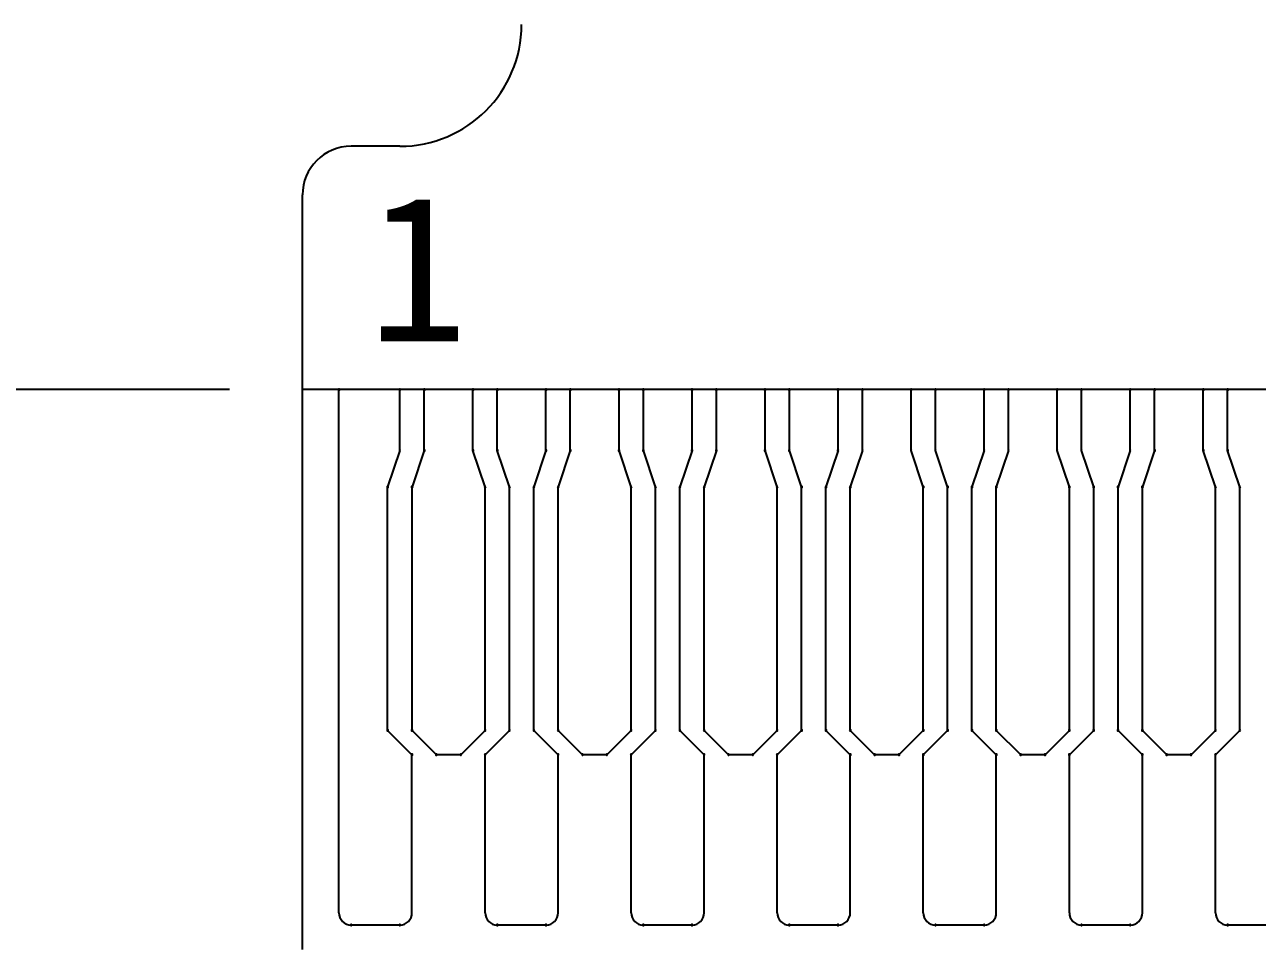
# Model space of a CAD drawing. Header units: millimetres. Extents: x 1040 to 3675, y 249 to 975.
# Drawn here: x 1734.06 to 1739.12, y 327.11 to 330.91 of the extents above; entities that cross this region are included whole.
import ezdxf

# ---------------------------------------------------------------- set-up
doc = ezdxf.new("R2010")
doc.units = ezdxf.units.MM
doc.layers.add('dim', color=3, linetype='Continuous')
doc.layers.add('KeepOutLayer', color=6, linetype='Continuous')
doc.styles.get("Standard").update_dxf_attribs({"font": 'txt', "bigfont": 'gbcbig.shx'})
doc.styles.add('宋体', font='')
doc.styles.get('宋体').set_extended_font_data('SimSun')
doc.dimstyles.new('ISO-25$0', dxfattribs={"dimtxt": 1.5, "dimasz": 1, "dimexe": 1, "dimexo": 0.3, "dimgap": 0.6, "dimtad": 0, "dimdsep": 46, "dimtxsty": 'Standard', "dimcen": 0, "dimadec": 0, "dimazin": 0, "dimtfac": 1, "dimtmove": 0, "dimatfit": 3, "dimfxl": 1, "dimarcsym": 0})

# ---------------------------------------------------------------- blocks, each defined once
blk = doc.blocks.new('*D325')
at = {"color": 0, "lineweight": -2, "transparency": 16777216}
for p, q in [((1738.7946, 332.4129), (1716.6509, 332.4129)), ((1717.6509, 331.4129), (1717.6509, 327.9131)), ((1735.0975, 326.9131), (1716.6509, 326.9131)), ((1717.6509, 326.9131), (1717.6509, 325.4354))]:
    blk.add_line(p, q, dxfattribs=at)
at = {"color": 0, "transparency": 16777216}
for points in [[(1717.4842, 331.4129), (1717.8176, 331.4129), (1717.6509, 332.4129)], [(1717.4842, 327.9131), (1717.8176, 327.9131), (1717.6509, 326.9131)]]:
    blk.add_solid(points, dxfattribs=at)
at = {"layer": 'Defpoints', "color": 0, "transparency": 16777216}
for p in [(1717.6509, 332.4129), (1739.0946, 332.4129), (1735.3975, 326.9131)]:
    blk.add_point(p, dxfattribs=at)
at = {"color": 0, "transparency": 16777216, "insert": (1717.6509, 320.7167), "char_height": 1.5, "attachment_point": 5, "rotation": 90, "style": '宋体'}
blk.add_mtext('5.5±0.1', dxfattribs=at)
blk = doc.blocks.new('*D326')
at = {"color": 0, "lineweight": -2, "transparency": 16777216}
for p, q in [((1720.8258, 330.4131), (1720.8258, 331.4131)), ((1734.8975, 329.4131), (1719.8258, 329.4131)), ((1720.8258, 329.4131), (1720.8258, 326.9131)), ((1735.0975, 326.9131), (1719.8258, 326.9131)), ((1720.8258, 325.9131), (1720.8258, 322.8488))]:
    blk.add_line(p, q, dxfattribs=at)
at = {"color": 0, "transparency": 16777216}
for points in [[(1720.6591, 330.4131), (1720.9924, 330.4131), (1720.8258, 329.4131)], [(1720.6591, 325.9131), (1720.9924, 325.9131), (1720.8258, 326.9131)]]:
    blk.add_solid(points, dxfattribs=at)
at = {"layer": 'Defpoints', "color": 0, "transparency": 16777216}
for p in [(1720.8258, 329.4131), (1735.1975, 329.4131), (1735.3975, 326.9131)]:
    blk.add_point(p, dxfattribs=at)
at = {"color": 0, "transparency": 16777216, "insert": (1720.8258, 318.1217), "char_height": 1.5, "attachment_point": 5, "rotation": 90, "style": '宋体'}
blk.add_mtext('2.5±0.1', dxfattribs=at)
blk = doc.blocks.new('*D327')
at = {"color": 0, "lineweight": -2, "transparency": 16777216}
for p, q in [((1738.7946, 334.4129), (1713.4232, 334.4129)), ((1714.4232, 333.4129), (1714.4232, 327.9131)), ((1735.0975, 326.9131), (1713.4232, 326.9131)), ((1714.4232, 326.9131), (1714.4232, 325.9131))]:
    blk.add_line(p, q, dxfattribs=at)
at = {"color": 0, "transparency": 16777216}
for points in [[(1714.2565, 333.4129), (1714.5898, 333.4129), (1714.4232, 334.4129)], [(1714.2565, 327.9131), (1714.5898, 327.9131), (1714.4232, 326.9131)]]:
    blk.add_solid(points, dxfattribs=at)
at = {"layer": 'Defpoints', "color": 0, "transparency": 16777216}
for p in [(1714.4232, 334.4129), (1739.0946, 334.4129), (1735.3975, 326.9131)]:
    blk.add_point(p, dxfattribs=at)
at = {"color": 0, "transparency": 16777216, "insert": (1714.4232, 321.1985), "char_height": 1.5, "attachment_point": 5, "rotation": 90, "style": '宋体'}
blk.add_mtext('7.5±0.1', dxfattribs=at)

msp = doc.modelspace()

# ---------------------------------------------------------------- linework, layer by layer
at = {"color": 30, "linetype": 'Continuous'}
msp.add_line((1735.5975, 330.4131), (1735.3975, 330.4131), dxfattribs=at)
at = {"color": 30}
msp.add_line((1735.1975, 327.1131), (1735.1975, 330.2131), dxfattribs=at)
msp.add_line((1735.1975, 327.1131), (1735.1975, 330.2131), dxfattribs=at)
msp.add_line((1742.9975, 329.4131), (1735.1975, 329.4131))
at = {"color": 30, "linetype": 'Continuous'}
msp.add_arc((1735.5975, 330.9131), 0.5, 270, 0, dxfattribs=at)
at = {"color": 30}
msp.add_arc((1735.3975, 330.2131), 0.2, 90, 180, dxfattribs=at)
at = {"layer": 'KeepOutLayer', "color": 2}
for p, q in [((1735.3475, 327.2631), (1735.3475, 329.4131)), ((1735.5975, 329.1631), (1735.5975, 329.4131)), ((1735.6979, 329.1631), (1735.6979, 329.4131)), ((1735.8979, 329.1631), (1735.8979, 329.4131)), ((1735.9979, 329.1631), (1735.9979, 329.4131)), ((1736.1979, 329.1631), (1736.1979, 329.4131)), ((1736.2979, 329.1631), (1736.2979, 329.4131)), ((1736.4979, 329.1631), (1736.4979, 329.4131)), ((1736.5979, 329.1631), (1736.5979, 329.4131)), ((1736.7978, 329.1631), (1736.7978, 329.4131)), ((1736.8978, 329.1631), (1736.8978, 329.4131)), ((1737.0978, 329.1631), (1737.0978, 329.4131)), ((1737.1978, 329.1631), (1737.1978, 329.4131)), ((1737.3978, 329.1631), (1737.3978, 329.4131)), ((1737.4978, 329.1631), (1737.4978, 329.4131)), ((1737.6978, 329.1631), (1737.6978, 329.4131)), ((1737.7978, 329.1631), (1737.7978, 329.4131)), ((1737.9978, 329.1631), (1737.9978, 329.4131)), ((1738.0978, 329.1631), (1738.0978, 329.4131)), ((1738.2978, 329.1631), (1738.2978, 329.4131)), ((1738.3978, 329.1631), (1738.3978, 329.4131)), ((1738.5978, 329.1631), (1738.5978, 329.4131)), ((1738.6978, 329.1631), (1738.6978, 329.4131)), ((1738.8978, 329.1631), (1738.8978, 329.4131)), ((1738.9978, 329.1631), (1738.9978, 329.4131)), ((1735.5975, 329.1631), (1735.5475, 329.0131)), ((1735.6979, 329.1631), (1735.6479, 329.0131)), ((1735.9479, 329.0131), (1735.8979, 329.1631)), ((1736.0479, 329.0131), (1735.9979, 329.1631)), ((1736.1979, 329.1631), (1736.1479, 329.0131)), ((1736.2979, 329.1631), (1736.2479, 329.0131)), ((1736.5479, 329.0131), (1736.4979, 329.1631)), ((1736.6479, 329.0131), (1736.5979, 329.1631)), ((1736.7978, 329.1631), (1736.7479, 329.0131)), ((1736.8978, 329.1631), (1736.8478, 329.0131)), ((1737.1478, 329.0131), (1737.0978, 329.1631)), ((1737.2478, 329.0131), (1737.1978, 329.1631)), ((1737.3978, 329.1631), (1737.3478, 329.0131)), ((1737.4978, 329.1631), (1737.4478, 329.0131)), ((1737.7478, 329.0131), (1737.6978, 329.1631)), ((1737.8478, 329.0131), (1737.7978, 329.1631)), ((1737.9978, 329.1631), (1737.9478, 329.0131)), ((1738.0978, 329.1631), (1738.0478, 329.0131)), ((1738.3478, 329.0131), (1738.2978, 329.1631)), ((1738.4478, 329.0131), (1738.3978, 329.1631)), ((1738.5978, 329.1631), (1738.5478, 329.0131)), ((1738.6978, 329.1631), (1738.6478, 329.0131)), ((1738.9478, 329.0131), (1738.8978, 329.1631)), ((1739.0478, 329.0131), (1738.9978, 329.1631)), ((1735.5475, 328.0131), (1735.5475, 329.0131)), ((1735.6479, 328.0131), (1735.6479, 329.0131)), ((1735.9479, 328.0131), (1735.9479, 329.0131)), ((1736.0479, 328.0131), (1736.0479, 329.0131)), ((1736.1479, 328.0131), (1736.1479, 329.0131)), ((1736.2479, 328.0131), (1736.2479, 329.0131)), ((1736.5479, 328.0131), (1736.5479, 329.0131)), ((1736.6479, 328.0131), (1736.6479, 329.0131)), ((1736.7479, 328.0131), (1736.7479, 329.0131)), ((1736.8478, 328.0131), (1736.8478, 329.0131)), ((1737.1478, 328.0131), (1737.1478, 329.0131)), ((1737.2478, 328.0131), (1737.2478, 329.0131)), ((1737.3478, 328.0131), (1737.3478, 329.0131)), ((1737.4478, 328.0131), (1737.4478, 329.0131)), ((1737.7478, 328.0131), (1737.7478, 329.0131)), ((1737.8478, 328.0131), (1737.8478, 329.0131)), ((1737.9478, 328.0131), (1737.9478, 329.0131)), ((1738.0478, 328.0131), (1738.0478, 329.0131)), ((1738.3478, 328.0131), (1738.3478, 329.0131)), ((1738.4478, 328.0131), (1738.4478, 329.0131)), ((1738.5478, 328.0131), (1738.5478, 329.0131)), ((1738.6478, 328.0131), (1738.6478, 329.0131)), ((1738.9478, 328.0131), (1738.9478, 329.0131)), ((1739.0478, 328.0131), (1739.0478, 329.0131)), ((1735.6475, 327.9131), (1735.5475, 328.0131)), ((1735.7479, 327.9131), (1735.6479, 328.0131)), ((1735.9479, 328.0131), (1735.8479, 327.9131)), ((1736.0479, 328.0131), (1735.9479, 327.9131)), ((1736.2479, 327.9131), (1736.1479, 328.0131)), ((1736.3479, 327.9131), (1736.2479, 328.0131)), ((1736.5479, 328.0131), (1736.4479, 327.9131)), ((1736.6479, 328.0131), (1736.5479, 327.9131)), ((1736.8478, 327.9131), (1736.7479, 328.0131)), ((1736.9478, 327.9131), (1736.8478, 328.0131)), ((1737.1478, 328.0131), (1737.0478, 327.9131)), ((1737.2478, 328.0131), (1737.1478, 327.9131)), ((1737.4478, 327.9131), (1737.3478, 328.0131)), ((1737.5478, 327.9131), (1737.4478, 328.0131)), ((1737.7478, 328.0131), (1737.6478, 327.9131)), ((1737.8478, 328.0131), (1737.7478, 327.9131)), ((1738.0478, 327.9131), (1737.9478, 328.0131)), ((1738.1478, 327.9131), (1738.0478, 328.0131)), ((1738.3478, 328.0131), (1738.2478, 327.9131)), ((1738.4478, 328.0131), (1738.3478, 327.9131)), ((1738.6478, 327.9131), (1738.5478, 328.0131)), ((1738.7478, 327.9131), (1738.6478, 328.0131)), ((1738.9478, 328.0131), (1738.8478, 327.9131)), ((1739.0478, 328.0131), (1738.9478, 327.9131)), ((1735.6475, 327.2631), (1735.6475, 327.9131)), ((1735.8479, 327.9131), (1735.7479, 327.9131)), ((1735.9479, 327.2631), (1735.9479, 327.9131)), ((1736.2479, 327.2631), (1736.2479, 327.9131)), ((1736.4479, 327.9131), (1736.3479, 327.9131)), ((1736.5479, 327.2631), (1736.5479, 327.9131)), ((1736.8478, 327.2631), (1736.8478, 327.9131)), ((1737.0478, 327.9131), (1736.9478, 327.9131)), ((1737.1478, 327.2631), (1737.1478, 327.9131)), ((1737.4478, 327.2631), (1737.4478, 327.9131)), ((1737.6478, 327.9131), (1737.5478, 327.9131)), ((1737.7478, 327.2631), (1737.7478, 327.9131)), ((1738.0478, 327.2631), (1738.0478, 327.9131)), ((1738.2478, 327.9131), (1738.1478, 327.9131)), ((1738.3478, 327.2631), (1738.3478, 327.9131)), ((1738.6478, 327.2631), (1738.6478, 327.9131)), ((1738.8478, 327.9131), (1738.7478, 327.9131)), ((1738.9478, 327.2631), (1738.9478, 327.9131)), ((1735.5975, 327.2131), (1735.3975, 327.2131)), ((1736.1979, 327.2131), (1735.9979, 327.2131)), ((1736.7978, 327.2131), (1736.5979, 327.2131)), ((1737.3978, 327.2131), (1737.1978, 327.2131)), ((1737.9978, 327.2131), (1737.7978, 327.2131)), ((1738.5978, 327.2131), (1738.3978, 327.2131)), ((1739.1978, 327.2131), (1738.9978, 327.2131))]:
    msp.add_line(p, q, dxfattribs=at)
for centre, radius, start, end in [((1735.3475, 329.4131), 0.0025, 0, 180), ((1735.3475, 329.4131), 0.0025, 180, 0), ((1735.5975, 329.4131), 0.0025, 0, 180), ((1735.5975, 329.4131), 0.0025, 180, 0), ((1735.6979, 329.4131), 0.0025, 0, 180), ((1735.6979, 329.4131), 0.0025, 180, 0), ((1735.8979, 329.4131), 0.0025, 0, 180), ((1735.8979, 329.4131), 0.0025, 180, 0), ((1735.9979, 329.4131), 0.0025, 0, 180), ((1735.9979, 329.4131), 0.0025, 180, 0), ((1736.1979, 329.4131), 0.0025, 0, 180), ((1736.1979, 329.4131), 0.0025, 180, 0), ((1736.2979, 329.4131), 0.0025, 0, 180), ((1736.2979, 329.4131), 0.0025, 180, 0), ((1736.4979, 329.4131), 0.0025, 0, 180), ((1736.4979, 329.4131), 0.0025, 180, 0), ((1736.5979, 329.4131), 0.0025, 0, 180), ((1736.5979, 329.4131), 0.0025, 180, 0), ((1736.7978, 329.4131), 0.0025, 0, 180), ((1736.7978, 329.4131), 0.0025, 180, 0), ((1736.8978, 329.4131), 0.0025, 0, 180), ((1736.8978, 329.4131), 0.0025, 180, 0), ((1737.0978, 329.4131), 0.0025, 0, 180), ((1737.0978, 329.4131), 0.0025, 180, 0), ((1737.1978, 329.4131), 0.0025, 0, 180), ((1737.1978, 329.4131), 0.0025, 180, 0), ((1737.3978, 329.4131), 0.0025, 0, 180), ((1737.3978, 329.4131), 0.0025, 180, 0), ((1737.4978, 329.4131), 0.0025, 0, 180), ((1737.4978, 329.4131), 0.0025, 180, 0), ((1737.6978, 329.4131), 0.0025, 0, 180), ((1737.6978, 329.4131), 0.0025, 180, 0), ((1737.7978, 329.4131), 0.0025, 0, 180), ((1737.7978, 329.4131), 0.0025, 180, 0), ((1737.9978, 329.4131), 0.0025, 0, 180), ((1737.9978, 329.4131), 0.0025, 180, 0), ((1738.0978, 329.4131), 0.0025, 0, 180), ((1738.0978, 329.4131), 0.0025, 180, 0), ((1738.2978, 329.4131), 0.0025, 0, 180), ((1738.2978, 329.4131), 0.0025, 180, 0), ((1738.3978, 329.4131), 0.0025, 0, 180), ((1738.3978, 329.4131), 0.0025, 180, 0), ((1738.5978, 329.4131), 0.0025, 0, 180), ((1738.5978, 329.4131), 0.0025, 180, 0), ((1738.6978, 329.4131), 0.0025, 0, 180), ((1738.6978, 329.4131), 0.0025, 180, 0), ((1738.8978, 329.4131), 0.0025, 0, 180), ((1738.8978, 329.4131), 0.0025, 180, 0), ((1738.9978, 329.4131), 0.0025, 0, 180), ((1738.9978, 329.4131), 0.0025, 180, 0), ((1735.5975, 329.1631), 0.0025, 0, 180), ((1735.5975, 329.1631), 0.0025, 0, 180), ((1735.5975, 329.1631), 0.0025, 180, 0), ((1735.5975, 329.1631), 0.0025, 180, 0), ((1735.6979, 329.1631), 0.0025, 0, 180), ((1735.6979, 329.1631), 0.0025, 0, 180), ((1735.6979, 329.1631), 0.0025, 180, 0), ((1735.6979, 329.1631), 0.0025, 180, 0), ((1735.8979, 329.1631), 0.0025, 0, 180), ((1735.8979, 329.1631), 0.0025, 0, 180), ((1735.8979, 329.1631), 0.0025, 180, 0), ((1735.8979, 329.1631), 0.0025, 180, 0), ((1735.9979, 329.1631), 0.0025, 0, 180), ((1735.9979, 329.1631), 0.0025, 0, 180), ((1735.9979, 329.1631), 0.0025, 180, 0), ((1735.9979, 329.1631), 0.0025, 180, 0), ((1736.1979, 329.1631), 0.0025, 0, 180), ((1736.1979, 329.1631), 0.0025, 0, 180), ((1736.1979, 329.1631), 0.0025, 180, 0), ((1736.1979, 329.1631), 0.0025, 180, 0), ((1736.2979, 329.1631), 0.0025, 0, 180), ((1736.2979, 329.1631), 0.0025, 0, 180), ((1736.2979, 329.1631), 0.0025, 180, 0), ((1736.2979, 329.1631), 0.0025, 180, 0), ((1736.4979, 329.1631), 0.0025, 0, 180), ((1736.4979, 329.1631), 0.0025, 0, 180), ((1736.4979, 329.1631), 0.0025, 180, 0), ((1736.4979, 329.1631), 0.0025, 180, 0), ((1736.5979, 329.1631), 0.0025, 0, 180), ((1736.5979, 329.1631), 0.0025, 0, 180), ((1736.5979, 329.1631), 0.0025, 180, 0), ((1736.5979, 329.1631), 0.0025, 180, 0), ((1736.7978, 329.1631), 0.0025, 0, 180), ((1736.7978, 329.1631), 0.0025, 0, 180), ((1736.7978, 329.1631), 0.0025, 180, 0), ((1736.7978, 329.1631), 0.0025, 180, 0), ((1736.8978, 329.1631), 0.0025, 0, 180), ((1736.8978, 329.1631), 0.0025, 0, 180), ((1736.8978, 329.1631), 0.0025, 180, 0), ((1736.8978, 329.1631), 0.0025, 180, 0), ((1737.0978, 329.1631), 0.0025, 0, 180), ((1737.0978, 329.1631), 0.0025, 0, 180), ((1737.0978, 329.1631), 0.0025, 180, 0), ((1737.0978, 329.1631), 0.0025, 180, 0), ((1737.1978, 329.1631), 0.0025, 0, 180), ((1737.1978, 329.1631), 0.0025, 0, 180), ((1737.1978, 329.1631), 0.0025, 180, 0), ((1737.1978, 329.1631), 0.0025, 180, 0), ((1737.3978, 329.1631), 0.0025, 0, 180), ((1737.3978, 329.1631), 0.0025, 0, 180), ((1737.3978, 329.1631), 0.0025, 180, 0), ((1737.3978, 329.1631), 0.0025, 180, 0), ((1737.4978, 329.1631), 0.0025, 0, 180), ((1737.4978, 329.1631), 0.0025, 0, 180), ((1737.4978, 329.1631), 0.0025, 180, 0), ((1737.4978, 329.1631), 0.0025, 180, 0), ((1737.6978, 329.1631), 0.0025, 0, 180), ((1737.6978, 329.1631), 0.0025, 0, 180), ((1737.6978, 329.1631), 0.0025, 180, 0), ((1737.6978, 329.1631), 0.0025, 180, 0), ((1737.7978, 329.1631), 0.0025, 0, 180), ((1737.7978, 329.1631), 0.0025, 0, 180), ((1737.7978, 329.1631), 0.0025, 180, 0), ((1737.7978, 329.1631), 0.0025, 180, 0), ((1737.9978, 329.1631), 0.0025, 0, 180), ((1737.9978, 329.1631), 0.0025, 0, 180), ((1737.9978, 329.1631), 0.0025, 180, 0), ((1737.9978, 329.1631), 0.0025, 180, 0), ((1738.0978, 329.1631), 0.0025, 0, 180), ((1738.0978, 329.1631), 0.0025, 0, 180), ((1738.0978, 329.1631), 0.0025, 180, 0), ((1738.0978, 329.1631), 0.0025, 180, 0), ((1738.2978, 329.1631), 0.0025, 0, 180), ((1738.2978, 329.1631), 0.0025, 0, 180), ((1738.2978, 329.1631), 0.0025, 180, 0), ((1738.2978, 329.1631), 0.0025, 180, 0), ((1738.3978, 329.1631), 0.0025, 0, 180), ((1738.3978, 329.1631), 0.0025, 0, 180), ((1738.3978, 329.1631), 0.0025, 180, 0), ((1738.3978, 329.1631), 0.0025, 180, 0), ((1738.5978, 329.1631), 0.0025, 0, 180), ((1738.5978, 329.1631), 0.0025, 0, 180), ((1738.5978, 329.1631), 0.0025, 180, 0), ((1738.5978, 329.1631), 0.0025, 180, 0), ((1738.6978, 329.1631), 0.0025, 0, 180), ((1738.6978, 329.1631), 0.0025, 0, 180), ((1738.6978, 329.1631), 0.0025, 180, 0), ((1738.6978, 329.1631), 0.0025, 180, 0), ((1738.8978, 329.1631), 0.0025, 0, 180), ((1738.8978, 329.1631), 0.0025, 0, 180), ((1738.8978, 329.1631), 0.0025, 180, 0), ((1738.8978, 329.1631), 0.0025, 180, 0), ((1738.9978, 329.1631), 0.0025, 0, 180), ((1738.9978, 329.1631), 0.0025, 0, 180), ((1738.9978, 329.1631), 0.0025, 180, 0), ((1738.9978, 329.1631), 0.0025, 180, 0), ((1735.5475, 329.0131), 0.0025, 0, 180), ((1735.5475, 329.0131), 0.0025, 0, 180), ((1735.5475, 329.0131), 0.0025, 180, 0), ((1735.5475, 329.0131), 0.0025, 180, 0), ((1735.6479, 329.0131), 0.0025, 0, 180), ((1735.6479, 329.0131), 0.0025, 0, 180), ((1735.6479, 329.0131), 0.0025, 180, 0), ((1735.6479, 329.0131), 0.0025, 180, 0), ((1735.9479, 329.0131), 0.0025, 0, 180), ((1735.9479, 329.0131), 0.0025, 0, 180), ((1735.9479, 329.0131), 0.0025, 180, 0), ((1735.9479, 329.0131), 0.0025, 180, 0), ((1736.0479, 329.0131), 0.0025, 0, 180), ((1736.0479, 329.0131), 0.0025, 0, 180), ((1736.0479, 329.0131), 0.0025, 180, 0), ((1736.0479, 329.0131), 0.0025, 180, 0), ((1736.1479, 329.0131), 0.0025, 0, 180), ((1736.1479, 329.0131), 0.0025, 0, 180), ((1736.1479, 329.0131), 0.0025, 180, 0), ((1736.1479, 329.0131), 0.0025, 180, 0), ((1736.2479, 329.0131), 0.0025, 0, 180), ((1736.2479, 329.0131), 0.0025, 0, 180), ((1736.2479, 329.0131), 0.0025, 180, 0), ((1736.2479, 329.0131), 0.0025, 180, 0), ((1736.5479, 329.0131), 0.0025, 0, 180), ((1736.5479, 329.0131), 0.0025, 0, 180), ((1736.5479, 329.0131), 0.0025, 180, 0), ((1736.5479, 329.0131), 0.0025, 180, 0), ((1736.6479, 329.0131), 0.0025, 0, 180), ((1736.6479, 329.0131), 0.0025, 0, 180), ((1736.6479, 329.0131), 0.0025, 180, 0), ((1736.6479, 329.0131), 0.0025, 180, 0), ((1736.7479, 329.0131), 0.0025, 0, 180), ((1736.7479, 329.0131), 0.0025, 0, 180), ((1736.7479, 329.0131), 0.0025, 180, 0), ((1736.7479, 329.0131), 0.0025, 180, 0), ((1736.8478, 329.0131), 0.0025, 0, 180), ((1736.8478, 329.0131), 0.0025, 0, 180), ((1736.8478, 329.0131), 0.0025, 180, 0), ((1736.8478, 329.0131), 0.0025, 180, 0), ((1737.1478, 329.0131), 0.0025, 0, 180), ((1737.1478, 329.0131), 0.0025, 0, 180), ((1737.1478, 329.0131), 0.0025, 180, 0), ((1737.1478, 329.0131), 0.0025, 180, 0), ((1737.2478, 329.0131), 0.0025, 0, 180), ((1737.2478, 329.0131), 0.0025, 0, 180), ((1737.2478, 329.0131), 0.0025, 180, 0), ((1737.2478, 329.0131), 0.0025, 180, 0), ((1737.3478, 329.0131), 0.0025, 0, 180), ((1737.3478, 329.0131), 0.0025, 0, 180), ((1737.3478, 329.0131), 0.0025, 180, 0), ((1737.3478, 329.0131), 0.0025, 180, 0), ((1737.4478, 329.0131), 0.0025, 0, 180), ((1737.4478, 329.0131), 0.0025, 0, 180), ((1737.4478, 329.0131), 0.0025, 180, 0), ((1737.4478, 329.0131), 0.0025, 180, 0), ((1737.7478, 329.0131), 0.0025, 0, 180), ((1737.7478, 329.0131), 0.0025, 0, 180), ((1737.7478, 329.0131), 0.0025, 180, 0), ((1737.7478, 329.0131), 0.0025, 180, 0), ((1737.8478, 329.0131), 0.0025, 0, 180), ((1737.8478, 329.0131), 0.0025, 0, 180), ((1737.8478, 329.0131), 0.0025, 180, 0), ((1737.8478, 329.0131), 0.0025, 180, 0), ((1737.9478, 329.0131), 0.0025, 0, 180), ((1737.9478, 329.0131), 0.0025, 0, 180), ((1737.9478, 329.0131), 0.0025, 180, 0), ((1737.9478, 329.0131), 0.0025, 180, 0), ((1738.0478, 329.0131), 0.0025, 0, 180), ((1738.0478, 329.0131), 0.0025, 0, 180), ((1738.0478, 329.0131), 0.0025, 180, 0), ((1738.0478, 329.0131), 0.0025, 180, 0), ((1738.3478, 329.0131), 0.0025, 0, 180), ((1738.3478, 329.0131), 0.0025, 0, 180), ((1738.3478, 329.0131), 0.0025, 180, 0), ((1738.3478, 329.0131), 0.0025, 180, 0), ((1738.4478, 329.0131), 0.0025, 0, 180), ((1738.4478, 329.0131), 0.0025, 0, 180), ((1738.4478, 329.0131), 0.0025, 180, 0), ((1738.4478, 329.0131), 0.0025, 180, 0), ((1738.5478, 329.0131), 0.0025, 0, 180), ((1738.5478, 329.0131), 0.0025, 0, 180), ((1738.5478, 329.0131), 0.0025, 180, 0), ((1738.5478, 329.0131), 0.0025, 180, 0), ((1738.6478, 329.0131), 0.0025, 0, 180), ((1738.6478, 329.0131), 0.0025, 0, 180), ((1738.6478, 329.0131), 0.0025, 180, 0), ((1738.6478, 329.0131), 0.0025, 180, 0), ((1738.9478, 329.0131), 0.0025, 0, 180), ((1738.9478, 329.0131), 0.0025, 0, 180), ((1738.9478, 329.0131), 0.0025, 180, 0), ((1738.9478, 329.0131), 0.0025, 180, 0), ((1739.0478, 329.0131), 0.0025, 0, 180), ((1739.0478, 329.0131), 0.0025, 0, 180), ((1739.0478, 329.0131), 0.0025, 180, 0), ((1739.0478, 329.0131), 0.0025, 180, 0), ((1735.5475, 328.0131), 0.0025, 0, 180), ((1735.5475, 328.0131), 0.0025, 0, 180), ((1735.6479, 328.0131), 0.0025, 0, 180), ((1735.6479, 328.0131), 0.0025, 0, 180), ((1735.9479, 328.0131), 0.0025, 0, 180), ((1735.9479, 328.0131), 0.0025, 0, 180), ((1736.0479, 328.0131), 0.0025, 0, 180), ((1736.0479, 328.0131), 0.0025, 0, 180), ((1736.1479, 328.0131), 0.0025, 0, 180), ((1736.1479, 328.0131), 0.0025, 0, 180), ((1736.2479, 328.0131), 0.0025, 0, 180), ((1736.2479, 328.0131), 0.0025, 0, 180), ((1736.5479, 328.0131), 0.0025, 0, 180), ((1736.5479, 328.0131), 0.0025, 0, 180), ((1736.6479, 328.0131), 0.0025, 0, 180), ((1736.6479, 328.0131), 0.0025, 0, 180), ((1736.7479, 328.0131), 0.0025, 0, 180), ((1736.7479, 328.0131), 0.0025, 0, 180), ((1736.8478, 328.0131), 0.0025, 0, 180), ((1736.8478, 328.0131), 0.0025, 0, 180), ((1737.1478, 328.0131), 0.0025, 0, 180), ((1737.1478, 328.0131), 0.0025, 0, 180), ((1737.2478, 328.0131), 0.0025, 0, 180), ((1737.2478, 328.0131), 0.0025, 0, 180), ((1737.3478, 328.0131), 0.0025, 0, 180), ((1737.3478, 328.0131), 0.0025, 0, 180), ((1737.4478, 328.0131), 0.0025, 0, 180), ((1737.4478, 328.0131), 0.0025, 0, 180), ((1737.7478, 328.0131), 0.0025, 0, 180), ((1737.7478, 328.0131), 0.0025, 0, 180), ((1737.8478, 328.0131), 0.0025, 0, 180), ((1737.8478, 328.0131), 0.0025, 0, 180), ((1737.9478, 328.0131), 0.0025, 0, 180), ((1737.9478, 328.0131), 0.0025, 0, 180), ((1738.0478, 328.0131), 0.0025, 0, 180), ((1738.0478, 328.0131), 0.0025, 0, 180), ((1738.3478, 328.0131), 0.0025, 0, 180), ((1738.3478, 328.0131), 0.0025, 0, 180), ((1738.4478, 328.0131), 0.0025, 0, 180), ((1738.4478, 328.0131), 0.0025, 0, 180), ((1738.5478, 328.0131), 0.0025, 0, 180), ((1738.5478, 328.0131), 0.0025, 0, 180), ((1738.6478, 328.0131), 0.0025, 0, 180), ((1738.6478, 328.0131), 0.0025, 0, 180), ((1738.9478, 328.0131), 0.0025, 0, 180), ((1738.9478, 328.0131), 0.0025, 0, 180), ((1739.0478, 328.0131), 0.0025, 0, 180), ((1739.0478, 328.0131), 0.0025, 0, 180), ((1735.5475, 328.0131), 0.0025, 180, 0), ((1735.5475, 328.0131), 0.0025, 180, 0), ((1735.6479, 328.0131), 0.0025, 180, 0), ((1735.6479, 328.0131), 0.0025, 180, 0), ((1735.9479, 328.0131), 0.0025, 180, 0), ((1735.9479, 328.0131), 0.0025, 180, 0), ((1736.0479, 328.0131), 0.0025, 180, 0), ((1736.0479, 328.0131), 0.0025, 180, 0), ((1736.1479, 328.0131), 0.0025, 180, 0), ((1736.1479, 328.0131), 0.0025, 180, 0), ((1736.2479, 328.0131), 0.0025, 180, 0), ((1736.2479, 328.0131), 0.0025, 180, 0), ((1736.5479, 328.0131), 0.0025, 180, 0), ((1736.5479, 328.0131), 0.0025, 180, 0), ((1736.6479, 328.0131), 0.0025, 180, 0), ((1736.6479, 328.0131), 0.0025, 180, 0), ((1736.7479, 328.0131), 0.0025, 180, 0), ((1736.7479, 328.0131), 0.0025, 180, 0), ((1736.8478, 328.0131), 0.0025, 180, 0), ((1736.8478, 328.0131), 0.0025, 180, 0), ((1737.1478, 328.0131), 0.0025, 180, 0), ((1737.1478, 328.0131), 0.0025, 180, 0), ((1737.2478, 328.0131), 0.0025, 180, 0), ((1737.2478, 328.0131), 0.0025, 180, 0), ((1737.3478, 328.0131), 0.0025, 180, 0), ((1737.3478, 328.0131), 0.0025, 180, 0), ((1737.4478, 328.0131), 0.0025, 180, 0), ((1737.4478, 328.0131), 0.0025, 180, 0), ((1737.7478, 328.0131), 0.0025, 180, 0), ((1737.7478, 328.0131), 0.0025, 180, 0), ((1737.8478, 328.0131), 0.0025, 180, 0), ((1737.8478, 328.0131), 0.0025, 180, 0), ((1737.9478, 328.0131), 0.0025, 180, 0), ((1737.9478, 328.0131), 0.0025, 180, 0), ((1738.0478, 328.0131), 0.0025, 180, 0), ((1738.0478, 328.0131), 0.0025, 180, 0), ((1738.3478, 328.0131), 0.0025, 180, 0), ((1738.3478, 328.0131), 0.0025, 180, 0), ((1738.4478, 328.0131), 0.0025, 180, 0), ((1738.4478, 328.0131), 0.0025, 180, 0), ((1738.5478, 328.0131), 0.0025, 180, 0), ((1738.5478, 328.0131), 0.0025, 180, 0), ((1738.6478, 328.0131), 0.0025, 180, 0), ((1738.6478, 328.0131), 0.0025, 180, 0), ((1738.9478, 328.0131), 0.0025, 180, 0), ((1738.9478, 328.0131), 0.0025, 180, 0), ((1739.0478, 328.0131), 0.0025, 180, 0), ((1739.0478, 328.0131), 0.0025, 180, 0), ((1735.6475, 327.9131), 0.0025, 0, 180), ((1735.6475, 327.9131), 0.0025, 0, 180), ((1735.6475, 327.9131), 0.0025, 180, 0), ((1735.6475, 327.9131), 0.0025, 180, 0), ((1735.7479, 327.9131), 0.0025, 0, 180), ((1735.7479, 327.9131), 0.0025, 0, 180), ((1735.7479, 327.9131), 0.0025, 180, 0), ((1735.7479, 327.9131), 0.0025, 180, 0), ((1735.8479, 327.9131), 0.0025, 0, 180), ((1735.8479, 327.9131), 0.0025, 0, 180), ((1735.8479, 327.9131), 0.0025, 180, 0), ((1735.8479, 327.9131), 0.0025, 180, 0), ((1735.9479, 327.9131), 0.0025, 0, 180), ((1735.9479, 327.9131), 0.0025, 0, 180), ((1735.9479, 327.9131), 0.0025, 180, 0), ((1735.9479, 327.9131), 0.0025, 180, 0), ((1736.2479, 327.9131), 0.0025, 0, 180), ((1736.2479, 327.9131), 0.0025, 0, 180), ((1736.2479, 327.9131), 0.0025, 180, 0), ((1736.2479, 327.9131), 0.0025, 180, 0), ((1736.3479, 327.9131), 0.0025, 0, 180), ((1736.3479, 327.9131), 0.0025, 0, 180), ((1736.3479, 327.9131), 0.0025, 180, 0), ((1736.3479, 327.9131), 0.0025, 180, 0), ((1736.4479, 327.9131), 0.0025, 0, 180), ((1736.4479, 327.9131), 0.0025, 0, 180), ((1736.4479, 327.9131), 0.0025, 180, 0), ((1736.4479, 327.9131), 0.0025, 180, 0), ((1736.5479, 327.9131), 0.0025, 0, 180), ((1736.5479, 327.9131), 0.0025, 0, 180), ((1736.5479, 327.9131), 0.0025, 180, 0), ((1736.5479, 327.9131), 0.0025, 180, 0), ((1736.8478, 327.9131), 0.0025, 0, 180), ((1736.8478, 327.9131), 0.0025, 0, 180), ((1736.8478, 327.9131), 0.0025, 180, 0), ((1736.8478, 327.9131), 0.0025, 180, 0), ((1736.9478, 327.9131), 0.0025, 0, 180), ((1736.9478, 327.9131), 0.0025, 0, 180), ((1736.9478, 327.9131), 0.0025, 180, 0), ((1736.9478, 327.9131), 0.0025, 180, 0), ((1737.0478, 327.9131), 0.0025, 0, 180), ((1737.0478, 327.9131), 0.0025, 0, 180), ((1737.0478, 327.9131), 0.0025, 180, 0), ((1737.0478, 327.9131), 0.0025, 180, 0), ((1737.1478, 327.9131), 0.0025, 0, 180), ((1737.1478, 327.9131), 0.0025, 0, 180), ((1737.1478, 327.9131), 0.0025, 180, 0), ((1737.1478, 327.9131), 0.0025, 180, 0), ((1737.4478, 327.9131), 0.0025, 0, 180), ((1737.4478, 327.9131), 0.0025, 0, 180), ((1737.4478, 327.9131), 0.0025, 180, 0), ((1737.4478, 327.9131), 0.0025, 180, 0), ((1737.5478, 327.9131), 0.0025, 0, 180), ((1737.5478, 327.9131), 0.0025, 0, 180), ((1737.5478, 327.9131), 0.0025, 180, 0), ((1737.5478, 327.9131), 0.0025, 180, 0), ((1737.6478, 327.9131), 0.0025, 0, 180), ((1737.6478, 327.9131), 0.0025, 0, 180), ((1737.6478, 327.9131), 0.0025, 180, 0), ((1737.6478, 327.9131), 0.0025, 180, 0), ((1737.7478, 327.9131), 0.0025, 0, 180), ((1737.7478, 327.9131), 0.0025, 0, 180), ((1737.7478, 327.9131), 0.0025, 180, 0), ((1737.7478, 327.9131), 0.0025, 180, 0), ((1738.0478, 327.9131), 0.0025, 0, 180), ((1738.0478, 327.9131), 0.0025, 0, 180), ((1738.0478, 327.9131), 0.0025, 180, 0), ((1738.0478, 327.9131), 0.0025, 180, 0), ((1738.1478, 327.9131), 0.0025, 0, 180), ((1738.1478, 327.9131), 0.0025, 0, 180), ((1738.1478, 327.9131), 0.0025, 180, 0), ((1738.1478, 327.9131), 0.0025, 180, 0), ((1738.2478, 327.9131), 0.0025, 0, 180), ((1738.2478, 327.9131), 0.0025, 0, 180), ((1738.2478, 327.9131), 0.0025, 180, 0), ((1738.2478, 327.9131), 0.0025, 180, 0), ((1738.3478, 327.9131), 0.0025, 0, 180), ((1738.3478, 327.9131), 0.0025, 0, 180), ((1738.3478, 327.9131), 0.0025, 180, 0), ((1738.3478, 327.9131), 0.0025, 180, 0), ((1738.6478, 327.9131), 0.0025, 0, 180), ((1738.6478, 327.9131), 0.0025, 0, 180), ((1738.6478, 327.9131), 0.0025, 180, 0), ((1738.6478, 327.9131), 0.0025, 180, 0), ((1738.7478, 327.9131), 0.0025, 0, 180), ((1738.7478, 327.9131), 0.0025, 0, 180), ((1738.7478, 327.9131), 0.0025, 180, 0), ((1738.7478, 327.9131), 0.0025, 180, 0), ((1738.8478, 327.9131), 0.0025, 0, 180), ((1738.8478, 327.9131), 0.0025, 0, 180), ((1738.8478, 327.9131), 0.0025, 180, 0), ((1738.8478, 327.9131), 0.0025, 180, 0), ((1738.9478, 327.9131), 0.0025, 0, 180), ((1738.9478, 327.9131), 0.0025, 0, 180), ((1738.9478, 327.9131), 0.0025, 180, 0), ((1738.9478, 327.9131), 0.0025, 180, 0), ((1735.3975, 327.2631), 0.05, 180, 270), ((1735.5975, 327.2631), 0.05, 270, 0), ((1735.9979, 327.2631), 0.05, 180, 270), ((1736.1979, 327.2631), 0.05, 270, 0), ((1736.5979, 327.2631), 0.05, 180, 270), ((1736.7978, 327.2631), 0.05, 270, 0), ((1737.1978, 327.2631), 0.05, 180, 270), ((1737.3978, 327.2631), 0.05, 270, 0), ((1737.7978, 327.2631), 0.05, 180, 270), ((1737.9978, 327.2631), 0.05, 270, 0), ((1738.3978, 327.2631), 0.05, 180, 270), ((1738.5978, 327.2631), 0.05, 270, 0), ((1738.9978, 327.2631), 0.05, 180, 270), ((1735.3975, 327.2131), 0.0025, 0, 180), ((1735.3975, 327.2131), 0.0025, 0, 180), ((1735.3975, 327.2131), 0.0025, 180, 0), ((1735.3975, 327.2131), 0.0025, 180, 0), ((1735.5975, 327.2131), 0.0025, 0, 180), ((1735.5975, 327.2131), 0.0025, 0, 180), ((1735.5975, 327.2131), 0.0025, 180, 0), ((1735.5975, 327.2131), 0.0025, 180, 0), ((1735.9979, 327.2131), 0.0025, 0, 180), ((1735.9979, 327.2131), 0.0025, 0, 180), ((1735.9979, 327.2131), 0.0025, 180, 0), ((1735.9979, 327.2131), 0.0025, 180, 0), ((1736.1979, 327.2131), 0.0025, 0, 180), ((1736.1979, 327.2131), 0.0025, 0, 180), ((1736.1979, 327.2131), 0.0025, 180, 0), ((1736.1979, 327.2131), 0.0025, 180, 0), ((1736.5979, 327.2131), 0.0025, 0, 180), ((1736.5979, 327.2131), 0.0025, 0, 180), ((1736.5979, 327.2131), 0.0025, 180, 0), ((1736.5979, 327.2131), 0.0025, 180, 0), ((1736.7978, 327.2131), 0.0025, 0, 180), ((1736.7978, 327.2131), 0.0025, 0, 180), ((1736.7978, 327.2131), 0.0025, 180, 0), ((1736.7978, 327.2131), 0.0025, 180, 0), ((1737.1978, 327.2131), 0.0025, 0, 180), ((1737.1978, 327.2131), 0.0025, 0, 180), ((1737.1978, 327.2131), 0.0025, 180, 0), ((1737.1978, 327.2131), 0.0025, 180, 0), ((1737.3978, 327.2131), 0.0025, 0, 180), ((1737.3978, 327.2131), 0.0025, 0, 180), ((1737.3978, 327.2131), 0.0025, 180, 0), ((1737.3978, 327.2131), 0.0025, 180, 0), ((1737.7978, 327.2131), 0.0025, 0, 180), ((1737.7978, 327.2131), 0.0025, 0, 180), ((1737.7978, 327.2131), 0.0025, 180, 0), ((1737.7978, 327.2131), 0.0025, 180, 0), ((1737.9978, 327.2131), 0.0025, 0, 180), ((1737.9978, 327.2131), 0.0025, 0, 180), ((1737.9978, 327.2131), 0.0025, 180, 0), ((1737.9978, 327.2131), 0.0025, 180, 0), ((1738.3978, 327.2131), 0.0025, 0, 180), ((1738.3978, 327.2131), 0.0025, 0, 180), ((1738.3978, 327.2131), 0.0025, 180, 0), ((1738.3978, 327.2131), 0.0025, 180, 0), ((1738.5978, 327.2131), 0.0025, 0, 180), ((1738.5978, 327.2131), 0.0025, 0, 180), ((1738.5978, 327.2131), 0.0025, 180, 0), ((1738.5978, 327.2131), 0.0025, 180, 0), ((1738.9978, 327.2131), 0.0025, 0, 180), ((1738.9978, 327.2131), 0.0025, 0, 180), ((1738.9978, 327.2131), 0.0025, 180, 0), ((1738.9978, 327.2131), 0.0025, 180, 0)]:
    msp.add_arc(centre, radius, start, end, dxfattribs=at)

# ---------------------------------------------------------------- texts
at = {"layer": 'dim', "color": 7, "ltscale": 0.8, "insert": (1735.8759, 330.2115), "char_height": 0.6, "width": 0.705391, "attachment_point": 3, "style": '宋体'}
msp.add_mtext('{\\fSimSun|b0|i0|c134|p2;1}', dxfattribs=at)

# ---------------------------------------------------------------- dimensions: what is measured, and where the dimension line sits
for base, p2, picture, middle in [((1714.4232, 334.4129), (1739.0946, 334.4129), '*D327', (1714.4232, 321.1985)), ((1717.6509, 332.4129), (1739.0946, 332.4129), '*D325', (1717.6509, 320.7167)), ((1720.8258, 329.4131), (1735.1975, 329.4131), '*D326', (1720.8258, 318.1217))]:
    dim = msp.add_linear_dim(base=base, p1=(1735.3975, 326.9131), p2=p2, angle=90, dimstyle='ISO-25$0', override={"dimtxt": 1.5, "dimasz": 1, "dimtxsty": '宋体', "dimtol": 1, "dimtp": 0.1, "dimtm": 0.1})
    dim.commit()
    dim.dimension.update_dxf_attribs({"geometry": picture, "text_midpoint": middle, "dimtype": 160})

doc.saveas('drawing.dxf')
